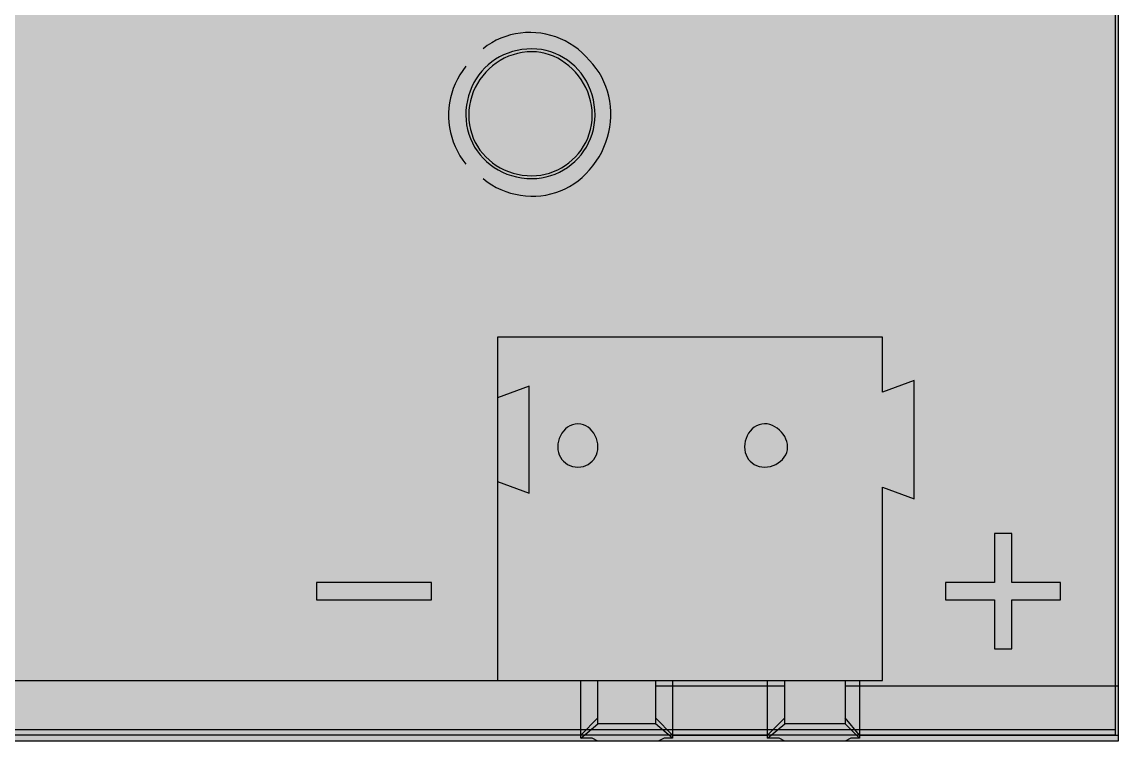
# Model space of a CAD drawing. Header units: millimetres. Extents: x 0 to 966, y -664 to 90.
# Drawn here: x 682.52 to 716, y -260 to -238.04 of the extents above; entities that cross this region are included whole.
import ezdxf

# ---------------------------------------------------------------- set-up
doc = ezdxf.new("R2010")
doc.units = ezdxf.units.MM
for name, color, linetype in [('HDL_BODY', 7, 'Continuous'), ('HDL_COLOUR', 7, 'Continuous'), ('HDL_DETAIL', 7, 'Continuous'), ('HDL_PRINT', 7, 'Continuous')]:
    doc.layers.add(name, color=color, linetype=linetype)

# ---------------------------------------------------------------- blocks, each defined once
blk = doc.blocks.new('M_R12.10.1_FRONT')
at = {"layer": 'HDL_BODY', "true_color": 0x202126}
blk.add_hatch(color=250, dxfattribs=at).paths.add_polyline_path([(0, 0), (216, 0), (216, 90), (0, 90)])
at = {"layer": 'HDL_BODY', "true_color": 0x2a2a30}
blk.add_hatch(color=250, dxfattribs=at).paths.add_polyline_path([(0.4, 20.52), (215.6, 20.52), (215.6, 68.31), (0.4, 68.31)])
at = {"layer": 'HDL_BODY', "true_color": 0x23242a}
blk.add_hatch(color=250, dxfattribs=at).paths.add_polyline_path([(0.4, 0.5), (215.6, 0.5), (215.6, 19.8), (0.4, 19.8)])
at = {"layer": 'HDL_COLOUR', "true_color": 0x232529}
for points in [[(200.023, 19.11), (200.018, 19.272), (200, 19.429), (199.972, 19.583), (199.933, 19.731), (199.884, 19.874), (199.825, 20.012), (199.757, 20.144), (199.681, 20.269), (199.596, 20.388), (199.503, 20.499), (199.403, 20.603), (199.296, 20.699), (199.182, 20.786), (199.062, 20.865), (198.937, 20.934), (198.807, 20.994), (198.672, 21.044), (198.533, 21.083), (198.39, 21.112), (198.244, 21.129), (198.095, 21.135), (197.941, 21.13), (197.79, 21.114), (197.644, 21.088), (197.501, 21.052), (197.364, 21.006), (197.231, 20.951), (197.104, 20.888), (196.983, 20.816), (196.867, 20.735), (196.758, 20.647), (196.656, 20.552), (196.561, 20.449), (196.473, 20.34), (196.393, 20.224), (196.321, 20.103), (196.258, 19.975), (196.204, 19.842), (196.158, 19.704), (196.122, 19.562), (196.096, 19.415), (196.08, 19.264), (196.075, 19.11), (196.081, 18.96), (196.098, 18.813), (196.127, 18.67), (196.166, 18.53), (196.216, 18.395), (196.275, 18.264), (196.345, 18.138), (196.423, 18.018), (196.51, 17.904), (196.605, 17.796), (196.709, 17.696), (196.82, 17.602), (196.938, 17.517), (197.063, 17.44), (197.195, 17.372), (197.332, 17.313), (197.475, 17.264), (197.623, 17.225), (197.776, 17.196), (197.934, 17.179), (198.095, 17.173), (198.244, 17.179), (198.39, 17.196), (198.533, 17.225), (198.672, 17.264), (198.807, 17.313), (198.937, 17.372), (199.062, 17.44), (199.182, 17.517), (199.296, 17.602), (199.403, 17.696), (199.503, 17.796), (199.596, 17.904), (199.681, 18.018), (199.757, 18.138), (199.825, 18.264), (199.884, 18.395), (199.933, 18.53), (199.972, 18.67), (200, 18.813), (200.018, 18.96), (200.023, 19.11)], [(199.938, 19.11), (199.932, 19.26), (199.914, 19.406), (199.886, 19.55), (199.847, 19.69), (199.799, 19.825), (199.741, 19.956), (199.674, 20.082), (199.599, 20.202), (199.515, 20.316), (199.425, 20.424), (199.328, 20.524), (199.224, 20.618), (199.115, 20.703), (199.001, 20.78), (198.881, 20.848), (198.758, 20.907), (198.631, 20.956), (198.5, 20.996), (198.367, 21.024), (198.232, 21.042), (198.095, 21.047), (197.946, 21.042), (197.799, 21.024), (197.656, 20.996), (197.517, 20.956), (197.381, 20.907), (197.251, 20.848), (197.126, 20.78), (197.006, 20.703), (196.892, 20.618), (196.785, 20.524), (196.685, 20.424), (196.592, 20.316), (196.507, 20.202), (196.43, 20.082), (196.362, 19.956), (196.303, 19.825), (196.254, 19.69), (196.215, 19.55), (196.187, 19.406), (196.17, 19.26), (196.164, 19.11), (196.17, 18.961), (196.187, 18.816), (196.215, 18.675), (196.254, 18.539), (196.303, 18.407), (196.362, 18.281), (196.43, 18.161), (196.507, 18.047), (196.592, 17.938), (196.685, 17.837), (196.785, 17.743), (196.892, 17.656), (197.006, 17.577), (197.126, 17.505), (197.251, 17.442), (197.381, 17.388), (197.517, 17.343), (197.656, 17.308), (197.799, 17.282), (197.946, 17.266), (198.095, 17.261), (198.232, 17.266), (198.367, 17.282), (198.5, 17.308), (198.631, 17.343), (198.758, 17.388), (198.881, 17.442), (199.001, 17.505), (199.115, 17.577), (199.224, 17.656), (199.328, 17.743), (199.425, 17.837), (199.515, 17.938), (199.599, 18.047), (199.674, 18.161), (199.741, 18.281), (199.799, 18.407), (199.847, 18.539), (199.886, 18.675), (199.914, 18.816), (199.932, 18.961), (199.938, 19.11)]]:
    blk.add_hatch(color=250, dxfattribs=at).paths.add_polyline_path(points)
at = {"layer": 'HDL_COLOUR', "true_color": 0x111316}
blk.add_hatch(color=250, dxfattribs=at).paths.add_polyline_path([(197.041, 1.85), (202.92, 1.85), (202.92, 12.329), (197.041, 12.329)])
at = {"layer": 'HDL_COLOUR', "true_color": 0xb7262f}
blk.add_hatch(color=242, dxfattribs=at).paths.add_polyline_path([(202.92, 1.85), (208.8, 1.85), (208.8, 12.329), (202.92, 12.329)])
at = {"layer": 'HDL_COLOUR', "true_color": 0x18191d}
for points in [[(200.112, 8.983), (200.107, 9.071), (200.091, 9.157), (200.066, 9.242), (200.031, 9.322), (199.988, 9.398), (199.937, 9.467), (199.878, 9.529), (199.813, 9.583), (199.742, 9.627), (199.666, 9.66), (199.585, 9.68), (199.499, 9.687), (199.413, 9.68), (199.331, 9.66), (199.254, 9.627), (199.183, 9.583), (199.117, 9.529), (199.059, 9.467), (199.008, 9.398), (198.964, 9.322), (198.93, 9.242), (198.904, 9.157), (198.888, 9.071), (198.883, 8.983), (198.888, 8.897), (198.904, 8.815), (198.93, 8.738), (198.964, 8.666), (199.008, 8.601), (199.059, 8.542), (199.117, 8.491), (199.183, 8.448), (199.254, 8.413), (199.331, 8.388), (199.413, 8.372), (199.499, 8.366), (199.585, 8.372), (199.666, 8.388), (199.742, 8.413), (199.813, 8.448), (199.878, 8.491), (199.937, 8.542), (199.988, 8.601), (200.031, 8.666), (200.066, 8.738), (200.091, 8.815), (200.107, 8.897), (200.112, 8.983)], [(205.906, 8.983), (205.9, 9.064), (205.883, 9.144), (205.854, 9.222), (205.817, 9.298), (205.77, 9.369), (205.716, 9.436), (205.655, 9.497), (205.589, 9.551), (205.517, 9.598), (205.442, 9.635), (205.365, 9.664), (205.285, 9.681), (205.204, 9.687), (205.118, 9.68), (205.036, 9.66), (204.959, 9.627), (204.888, 9.583), (204.823, 9.529), (204.764, 9.467), (204.713, 9.398), (204.67, 9.322), (204.635, 9.242), (204.609, 9.157), (204.594, 9.071), (204.588, 8.983), (204.594, 8.897), (204.609, 8.815), (204.635, 8.738), (204.67, 8.666), (204.713, 8.601), (204.764, 8.542), (204.823, 8.491), (204.888, 8.448), (204.959, 8.413), (205.036, 8.388), (205.118, 8.372), (205.204, 8.366), (205.292, 8.372), (205.378, 8.388), (205.461, 8.413), (205.542, 8.448), (205.617, 8.491), (205.686, 8.542), (205.748, 8.601), (205.802, 8.666), (205.846, 8.738), (205.879, 8.815), (205.899, 8.897), (205.906, 8.983)]]:
    blk.add_hatch(color=250, dxfattribs=at).paths.add_polyline_path(points)
at = {"layer": 'HDL_PRINT', "true_color": 0xdee1e9}
h = blk.add_hatch(color=254, dxfattribs=at)
h.paths.add_polyline_path([(187.914, 13.474), (187.914, 15.235), (188.616, 15.235), (188.653, 15.235), (188.69, 15.233), (188.728, 15.228), (188.765, 15.219), (188.802, 15.203), (188.84, 15.18), (188.877, 15.147), (188.921, 15.147), (188.962, 15.144), (188.999, 15.136), (189.028, 15.121), (189.047, 15.096), (189.054, 15.059), (189.097, 15.053), (189.138, 15.036), (189.174, 15.015), (189.203, 14.994), (189.222, 14.977), (189.229, 14.971), (189.234, 14.933), (189.247, 14.896), (189.264, 14.858), (189.283, 14.82), (189.3, 14.782), (189.313, 14.745), (189.318, 14.707), (189.314, 14.645), (189.303, 14.589), (189.285, 14.537), (189.263, 14.487), (189.236, 14.437), (189.206, 14.385), (189.174, 14.329), (189.14, 14.267), (189.108, 14.24), (189.07, 14.22), (189.024, 14.205), (188.972, 14.194), (188.914, 14.186), (188.849, 14.182), (188.777, 14.18), (188.7, 14.179), (188.616, 14.179), (188.175, 14.179), (188.175, 13.474), (187.914, 13.474)])
h.paths.add_polyline_path([(188.175, 14.354), (188.616, 14.354), (188.686, 14.355), (188.746, 14.357), (188.799, 14.361), (188.846, 14.371), (188.888, 14.387), (188.927, 14.41), (188.966, 14.443), (188.998, 14.48), (189.022, 14.518), (189.038, 14.556), (189.047, 14.594), (189.052, 14.631), (189.054, 14.669), (189.054, 14.707), (189.054, 14.744), (189.051, 14.772), (189.043, 14.795), (189.028, 14.818), (189.003, 14.846), (188.966, 14.883), (188.877, 14.971), (188.834, 14.971), (188.79, 14.971), (188.746, 14.971), (188.703, 14.971), (188.659, 14.971), (188.616, 14.971), (188.175, 14.971), (188.175, 14.354)])
for points in [[(192.914, 13.386), (193.441, 15.235), (193.616, 15.235), (193.092, 13.386), (192.914, 13.386)], [(193.794, 13.474), (193.794, 15.235), (194.058, 15.235), (194.058, 13.65), (194.934, 13.65), (194.934, 13.474), (193.794, 13.474)], [(195.198, 13.474), (195.198, 15.235), (196.427, 15.235), (196.427, 14.971), (195.462, 14.971), (195.462, 14.443), (196.427, 14.443), (196.427, 14.267), (195.462, 14.267), (195.462, 13.65), (196.513, 13.65), (196.513, 13.474), (195.198, 13.474)], [(189.579, 13.474), (189.579, 14.707), (189.756, 14.707), (189.756, 14.531), (189.763, 14.574), (189.779, 14.616), (189.799, 14.652), (189.82, 14.681), (189.836, 14.7), (189.842, 14.707), (189.886, 14.707), (189.918, 14.707), (189.945, 14.707), (189.976, 14.707), (190.02, 14.707), (190.063, 14.707), (190.107, 14.707), (190.151, 14.707), (190.195, 14.707), (190.239, 14.707), (190.284, 14.707), (190.195, 14.443), (190.151, 14.48), (190.11, 14.505), (190.074, 14.52), (190.046, 14.527), (190.027, 14.53), (190.02, 14.531), (189.982, 14.53), (189.954, 14.527), (189.931, 14.52), (189.908, 14.505), (189.88, 14.48), (189.842, 14.443), (189.842, 14.354), (189.811, 14.317), (189.788, 14.279), (189.773, 14.241), (189.763, 14.204), (189.758, 14.166), (189.757, 14.128), (189.756, 14.091), (189.756, 13.474), (189.579, 13.474)], [(191.072, 6.517), (191.335, 6.517), (191.306, 6.435), (191.276, 6.365), (191.247, 6.305), (191.218, 6.254), (191.189, 6.21), (191.16, 6.171), (191.131, 6.138), (191.101, 6.107), (191.072, 6.077), (191.01, 6.019), (190.954, 5.975), (190.902, 5.944), (190.853, 5.923), (190.803, 5.91), (190.751, 5.903), (190.695, 5.901), (190.633, 5.901), (190.552, 5.901), (190.481, 5.902), (190.419, 5.904), (190.363, 5.908), (190.312, 5.916), (190.263, 5.927), (190.214, 5.942), (190.162, 5.962), (190.106, 5.989), (190.074, 6.022), (190.041, 6.056), (190.008, 6.092), (189.975, 6.132), (189.942, 6.175), (189.909, 6.224), (189.876, 6.279), (189.842, 6.341), (189.814, 6.403), (189.793, 6.459), (189.777, 6.511), (189.767, 6.561), (189.761, 6.611), (189.758, 6.663), (189.757, 6.719), (189.756, 6.781), (189.757, 6.84), (189.757, 6.899), (189.76, 6.957), (189.764, 7.016), (189.771, 7.075), (189.782, 7.134), (189.797, 7.192), (189.817, 7.251), (189.842, 7.31), (189.876, 7.346), (189.91, 7.388), (189.947, 7.432), (189.986, 7.475), (190.03, 7.514), (190.079, 7.545), (190.133, 7.566), (190.195, 7.574), (190.232, 7.607), (190.276, 7.639), (190.327, 7.668), (190.382, 7.695), (190.441, 7.717), (190.504, 7.735), (190.568, 7.746), (190.633, 7.75), (190.695, 7.746), (190.751, 7.735), (190.803, 7.717), (190.853, 7.695), (190.902, 7.668), (190.954, 7.639), (191.01, 7.607), (191.072, 7.574), (191.105, 7.541), (191.136, 7.506), (191.166, 7.47), (191.192, 7.431), (191.215, 7.387), (191.232, 7.338), (191.243, 7.284), (191.246, 7.221), (191.072, 7.133), (191.04, 7.204), (191.015, 7.263), (190.995, 7.311), (190.976, 7.349), (190.955, 7.376), (190.93, 7.392), (190.897, 7.398), (190.859, 7.43), (190.821, 7.454), (190.784, 7.469), (190.746, 7.479), (190.709, 7.484), (190.671, 7.485), (190.633, 7.486), (190.563, 7.485), (190.503, 7.484), (190.449, 7.479), (190.402, 7.469), (190.36, 7.454), (190.321, 7.43), (190.284, 7.398), (190.246, 7.36), (190.208, 7.322), (190.17, 7.284), (190.132, 7.247), (190.094, 7.209), (190.057, 7.171), (190.02, 7.133), (190.02, 7.096), (190.02, 7.056), (190.02, 7.013), (190.02, 6.966), (190.02, 6.913), (190.02, 6.852), (190.02, 6.781), (190.02, 6.739), (190.022, 6.688), (190.027, 6.633), (190.036, 6.577), (190.051, 6.522), (190.074, 6.472), (190.106, 6.429), (190.111, 6.391), (190.126, 6.353), (190.148, 6.316), (190.176, 6.278), (190.21, 6.24), (190.246, 6.203), (190.284, 6.165), (190.321, 6.132), (190.358, 6.109), (190.395, 6.093), (190.433, 6.084), (190.47, 6.079), (190.507, 6.077), (190.544, 6.077), (190.615, 6.082), (190.676, 6.094), (190.73, 6.112), (190.777, 6.13), (190.819, 6.147), (190.859, 6.16), (190.897, 6.165), (190.93, 6.202), (190.962, 6.245), (190.991, 6.292), (191.018, 6.341), (191.04, 6.39), (191.057, 6.437), (191.068, 6.48), (191.072, 6.517)], [(191.51, 6.429), (191.774, 6.429), (191.774, 6.359), (191.776, 6.3), (191.781, 6.251), (191.79, 6.213), (191.806, 6.186), (191.83, 6.17), (191.863, 6.165), (191.905, 6.128), (191.946, 6.103), (191.982, 6.088), (192.011, 6.08), (192.03, 6.077), (192.037, 6.077), (192.107, 6.077), (192.166, 6.079), (192.215, 6.084), (192.252, 6.093), (192.279, 6.109), (192.296, 6.132), (192.301, 6.165), (192.339, 6.203), (192.375, 6.24), (192.407, 6.278), (192.435, 6.316), (192.457, 6.353), (192.471, 6.391), (192.476, 6.429), (192.471, 6.467), (192.459, 6.504), (192.442, 6.542), (192.424, 6.58), (192.407, 6.618), (192.395, 6.656), (192.39, 6.693), (192.352, 6.726), (192.314, 6.749), (192.276, 6.765), (192.238, 6.774), (192.201, 6.779), (192.163, 6.781), (192.126, 6.781), (192.082, 6.781), (192.051, 6.781), (192.024, 6.781), (191.993, 6.781), (191.949, 6.781), (191.949, 6.958), (192.037, 6.958), (192.081, 6.958), (192.122, 6.961), (192.158, 6.969), (192.187, 6.984), (192.205, 7.008), (192.212, 7.046), (192.25, 7.051), (192.286, 7.065), (192.319, 7.087), (192.348, 7.115), (192.37, 7.148), (192.385, 7.184), (192.39, 7.221), (192.383, 7.265), (192.367, 7.306), (192.345, 7.343), (192.324, 7.372), (192.308, 7.391), (192.301, 7.398), (192.263, 7.43), (192.225, 7.454), (192.188, 7.469), (192.15, 7.479), (192.113, 7.484), (192.075, 7.485), (192.037, 7.486), (192, 7.485), (191.972, 7.482), (191.949, 7.475), (191.926, 7.46), (191.899, 7.435), (191.863, 7.398), (191.825, 7.391), (191.8, 7.372), (191.785, 7.343), (191.777, 7.306), (191.774, 7.265), (191.774, 7.221), (191.51, 7.221), (191.54, 7.284), (191.563, 7.338), (191.582, 7.387), (191.599, 7.431), (191.616, 7.47), (191.635, 7.506), (191.658, 7.541), (191.688, 7.574), (191.73, 7.607), (191.779, 7.63), (191.833, 7.646), (191.89, 7.655), (191.944, 7.66), (191.995, 7.662), (192.037, 7.662), (192.082, 7.662), (192.125, 7.662), (192.169, 7.662), (192.213, 7.662), (192.257, 7.662), (192.301, 7.662), (192.339, 7.629), (192.377, 7.604), (192.414, 7.583), (192.452, 7.564), (192.489, 7.544), (192.527, 7.519), (192.565, 7.486), (192.565, 7.442), (192.565, 7.398), (192.565, 7.354), (192.565, 7.31), (192.565, 7.266), (192.565, 7.221), (192.565, 7.169), (192.565, 7.122), (192.565, 7.082), (192.565, 7.055), (192.565, 7.046), (192.527, 7.008), (192.489, 6.972), (192.452, 6.939), (192.414, 6.911), (192.377, 6.889), (192.339, 6.874), (192.301, 6.869), (192.371, 6.864), (192.43, 6.85), (192.478, 6.828), (192.516, 6.8), (192.543, 6.767), (192.559, 6.731), (192.565, 6.693), (192.598, 6.683), (192.621, 6.656), (192.637, 6.617), (192.647, 6.57), (192.651, 6.52), (192.653, 6.471), (192.654, 6.429), (192.653, 6.367), (192.651, 6.312), (192.644, 6.263), (192.631, 6.22), (192.61, 6.181), (192.579, 6.144), (192.534, 6.11), (192.476, 6.077), (192.444, 6.024), (192.406, 5.984), (192.363, 5.953), (192.315, 5.931), (192.264, 5.916), (192.21, 5.907), (192.153, 5.903), (192.096, 5.901), (192.037, 5.901), (191.995, 5.901), (191.944, 5.903), (191.89, 5.908), (191.833, 5.917), (191.779, 5.933), (191.73, 5.956), (191.688, 5.989), (191.655, 6.026), (191.623, 6.07), (191.593, 6.12), (191.566, 6.176), (191.543, 6.236), (191.525, 6.298), (191.514, 6.363), (191.51, 6.429)], [(194.846, 5.901), (194.144, 7.662), (194.407, 7.662), (194.846, 6.429), (194.878, 6.386), (194.902, 6.336), (194.918, 6.281), (194.927, 6.225), (194.932, 6.17), (194.934, 6.12), (194.934, 6.077), (194.967, 6.147), (194.991, 6.208), (195.007, 6.262), (195.016, 6.309), (195.021, 6.351), (195.023, 6.391), (195.023, 6.429), (195.548, 7.662), (195.811, 7.662), (195.109, 5.901), (194.846, 5.901)]]:
    blk.add_hatch(color=254, dxfattribs=at).paths.add_polyline_path(points)
h = blk.add_hatch(color=254, dxfattribs=at)
h.paths.add_polyline_path([(196.777, 13.474), (196.777, 15.235), (197.393, 15.235), (197.463, 15.23), (197.523, 15.218), (197.576, 15.201), (197.623, 15.182), (197.665, 15.165), (197.704, 15.152), (197.743, 15.147), (197.78, 15.147), (197.818, 15.145), (197.856, 15.14), (197.893, 15.131), (197.931, 15.115), (197.968, 15.092), (198.006, 15.059), (198.039, 15.026), (198.071, 14.992), (198.101, 14.955), (198.127, 14.916), (198.149, 14.872), (198.166, 14.824), (198.177, 14.769), (198.181, 14.707), (198.214, 14.664), (198.237, 14.614), (198.253, 14.559), (198.263, 14.503), (198.268, 14.448), (198.27, 14.397), (198.27, 14.354), (198.27, 14.284), (198.27, 14.223), (198.27, 14.17), (198.27, 14.123), (198.27, 14.08), (198.27, 14.04), (198.27, 14.002), (198.237, 13.932), (198.211, 13.873), (198.191, 13.824), (198.172, 13.787), (198.152, 13.76), (198.127, 13.744), (198.095, 13.738), (198.09, 13.701), (198.075, 13.665), (198.053, 13.632), (198.025, 13.604), (197.991, 13.582), (197.955, 13.567), (197.917, 13.562), (197.911, 13.525), (197.892, 13.5), (197.863, 13.485), (197.827, 13.477), (197.786, 13.474), (197.743, 13.474), (197.698, 13.474), (197.654, 13.474), (197.611, 13.474), (197.567, 13.474), (197.523, 13.474), (197.479, 13.474), (196.777, 13.474)])
h.paths.add_polyline_path([(197.041, 13.65), (197.393, 13.65), (197.463, 13.65), (197.523, 13.65), (197.576, 13.65), (197.623, 13.65), (197.665, 13.65), (197.704, 13.65), (197.743, 13.65), (197.752, 13.693), (197.774, 13.719), (197.8, 13.732), (197.822, 13.737), (197.831, 13.738), (197.863, 13.776), (197.888, 13.814), (197.908, 13.851), (197.927, 13.889), (197.948, 13.927), (197.973, 13.965), (198.006, 14.002), (198.006, 14.04), (198.006, 14.08), (198.006, 14.123), (198.006, 14.17), (198.006, 14.223), (198.006, 14.284), (198.006, 14.354), (198.006, 14.417), (198.005, 14.473), (198.002, 14.525), (197.995, 14.575), (197.985, 14.625), (197.969, 14.677), (197.947, 14.733), (197.917, 14.795), (197.912, 14.828), (197.898, 14.853), (197.877, 14.873), (197.849, 14.892), (197.816, 14.913), (197.78, 14.938), (197.743, 14.971), (197.704, 14.971), (197.665, 14.971), (197.623, 14.971), (197.576, 14.971), (197.523, 14.971), (197.463, 14.971), (197.393, 14.971), (197.041, 14.971), (197.041, 13.65)])
h = blk.add_hatch(color=254, dxfattribs=at)
h.paths.add_polyline_path([(190.284, 14.091), (190.287, 14.149), (190.296, 14.208), (190.309, 14.267), (190.327, 14.325), (190.349, 14.384), (190.374, 14.443), (190.401, 14.501), (190.429, 14.56), (190.459, 14.619), (190.52, 14.648), (190.576, 14.67), (190.628, 14.685), (190.678, 14.696), (190.727, 14.702), (190.779, 14.706), (190.835, 14.707), (190.897, 14.707), (190.955, 14.707), (191.012, 14.705), (191.069, 14.7), (191.122, 14.692), (191.173, 14.677), (191.221, 14.655), (191.264, 14.624), (191.303, 14.583), (191.335, 14.531), (191.368, 14.494), (191.4, 14.45), (191.43, 14.399), (191.456, 14.344), (191.478, 14.284), (191.495, 14.221), (191.506, 14.156), (191.51, 14.091), (191.505, 14.02), (191.493, 13.959), (191.476, 13.906), (191.458, 13.858), (191.441, 13.816), (191.429, 13.776), (191.424, 13.738), (191.386, 13.7), (191.348, 13.663), (191.31, 13.625), (191.272, 13.587), (191.235, 13.549), (191.198, 13.512), (191.161, 13.474), (191.123, 13.469), (191.085, 13.456), (191.047, 13.439), (191.01, 13.421), (190.973, 13.403), (190.935, 13.391), (190.897, 13.386), (190.831, 13.39), (190.767, 13.401), (190.704, 13.418), (190.644, 13.441), (190.589, 13.468), (190.539, 13.497), (190.495, 13.529), (190.459, 13.562), (190.429, 13.595), (190.401, 13.634), (190.374, 13.68), (190.349, 13.732), (190.327, 13.79), (190.309, 13.856), (190.296, 13.927), (190.287, 14.006), (190.284, 14.091)])
h.paths.add_polyline_path([(190.544, 14.091), (190.545, 14.02), (190.547, 13.959), (190.551, 13.906), (190.561, 13.858), (190.577, 13.816), (190.6, 13.776), (190.633, 13.738), (190.671, 13.701), (190.709, 13.665), (190.746, 13.632), (190.784, 13.604), (190.821, 13.582), (190.859, 13.567), (190.897, 13.562), (190.935, 13.567), (190.973, 13.582), (191.01, 13.604), (191.047, 13.632), (191.085, 13.665), (191.123, 13.701), (191.161, 13.738), (191.192, 13.776), (191.215, 13.816), (191.23, 13.858), (191.24, 13.906), (191.244, 13.959), (191.246, 14.02), (191.246, 14.091), (191.246, 14.161), (191.244, 14.222), (191.24, 14.275), (191.23, 14.322), (191.215, 14.365), (191.192, 14.405), (191.161, 14.443), (191.123, 14.475), (191.085, 14.499), (191.047, 14.514), (191.01, 14.524), (190.973, 14.529), (190.935, 14.531), (190.897, 14.531), (190.859, 14.531), (190.821, 14.529), (190.784, 14.524), (190.746, 14.514), (190.709, 14.499), (190.671, 14.475), (190.633, 14.443), (190.6, 14.405), (190.577, 14.365), (190.561, 14.322), (190.551, 14.275), (190.547, 14.222), (190.545, 14.161), (190.544, 14.091)])
h = blk.add_hatch(color=254, dxfattribs=at)
h.paths.add_polyline_path([(191.688, 13.298), (191.949, 13.298), (191.949, 13.254), (191.949, 13.223), (191.949, 13.197), (191.949, 13.165), (191.949, 13.122), (191.993, 13.122), (192.037, 13.122), (192.081, 13.122), (192.125, 13.122), (192.169, 13.122), (192.212, 13.122), (192.265, 13.122), (192.313, 13.122), (192.353, 13.122), (192.38, 13.122), (192.39, 13.122), (192.427, 13.155), (192.462, 13.18), (192.495, 13.2), (192.523, 13.219), (192.545, 13.24), (192.559, 13.265), (192.565, 13.298), (192.565, 13.342), (192.565, 13.386), (192.565, 13.43), (192.565, 13.474), (192.565, 13.518), (192.565, 13.562), (192.522, 13.529), (192.471, 13.506), (192.417, 13.49), (192.36, 13.481), (192.305, 13.476), (192.255, 13.474), (192.212, 13.474), (192.154, 13.474), (192.097, 13.476), (192.041, 13.48), (191.987, 13.489), (191.936, 13.504), (191.888, 13.526), (191.845, 13.557), (191.806, 13.598), (191.774, 13.65), (191.745, 13.687), (191.724, 13.731), (191.709, 13.782), (191.699, 13.837), (191.692, 13.897), (191.689, 13.96), (191.688, 14.025), (191.688, 14.091), (191.688, 14.133), (191.688, 14.183), (191.688, 14.238), (191.688, 14.295), (191.688, 14.35), (191.688, 14.4), (191.688, 14.443), (191.725, 14.48), (191.762, 14.516), (191.799, 14.549), (191.837, 14.577), (191.874, 14.599), (191.912, 14.614), (191.949, 14.619), (191.987, 14.651), (192.025, 14.675), (192.063, 14.691), (192.1, 14.7), (192.138, 14.705), (192.175, 14.707), (192.212, 14.707), (192.275, 14.707), (192.33, 14.704), (192.378, 14.698), (192.422, 14.685), (192.461, 14.664), (192.497, 14.633), (192.531, 14.589), (192.565, 14.531), (192.565, 14.707), (192.739, 14.707), (192.739, 13.65), (192.739, 13.559), (192.739, 13.482), (192.739, 13.418), (192.739, 13.364), (192.739, 13.318), (192.739, 13.279), (192.739, 13.243), (192.739, 13.21), (192.707, 13.172), (192.683, 13.134), (192.663, 13.097), (192.644, 13.059), (192.623, 13.021), (192.598, 12.983), (192.565, 12.946), (192.522, 12.946), (192.471, 12.946), (192.417, 12.946), (192.36, 12.946), (192.305, 12.946), (192.255, 12.946), (192.212, 12.946), (192.142, 12.946), (192.081, 12.948), (192.028, 12.953), (191.981, 12.962), (191.939, 12.978), (191.9, 13.001), (191.863, 13.034), (191.825, 13.071), (191.789, 13.109), (191.757, 13.147), (191.729, 13.185), (191.707, 13.222), (191.693, 13.26), (191.688, 13.298)])
h.paths.add_polyline_path([(191.863, 14.091), (191.867, 14.02), (191.88, 13.959), (191.896, 13.906), (191.915, 13.858), (191.931, 13.816), (191.944, 13.776), (191.949, 13.738), (191.987, 13.706), (192.025, 13.682), (192.063, 13.667), (192.1, 13.657), (192.138, 13.652), (192.175, 13.65), (192.212, 13.65), (192.25, 13.65), (192.288, 13.652), (192.326, 13.657), (192.364, 13.667), (192.401, 13.682), (192.439, 13.706), (192.476, 13.738), (192.509, 13.776), (192.532, 13.816), (192.548, 13.858), (192.558, 13.906), (192.563, 13.959), (192.564, 14.02), (192.565, 14.091), (192.564, 14.161), (192.563, 14.222), (192.558, 14.275), (192.548, 14.322), (192.532, 14.365), (192.509, 14.405), (192.476, 14.443), (192.439, 14.475), (192.401, 14.499), (192.364, 14.514), (192.326, 14.524), (192.288, 14.529), (192.25, 14.531), (192.212, 14.531), (192.175, 14.531), (192.138, 14.529), (192.1, 14.524), (192.063, 14.514), (192.025, 14.499), (191.987, 14.475), (191.949, 14.443), (191.944, 14.405), (191.931, 14.365), (191.915, 14.322), (191.896, 14.275), (191.88, 14.222), (191.867, 14.161), (191.863, 14.091)])
h = blk.add_hatch(color=254, dxfattribs=at)
h.paths.add_polyline_path([(188.089, 5.901), (188.089, 7.662), (188.702, 7.662), (188.746, 7.662), (188.79, 7.662), (188.834, 7.662), (188.877, 7.662), (188.921, 7.662), (188.966, 7.662), (189.004, 7.657), (189.041, 7.645), (189.079, 7.627), (189.116, 7.609), (189.154, 7.591), (189.191, 7.579), (189.229, 7.574), (189.262, 7.537), (189.294, 7.494), (189.324, 7.447), (189.35, 7.398), (189.372, 7.349), (189.389, 7.301), (189.4, 7.258), (189.404, 7.221), (189.433, 7.184), (189.455, 7.14), (189.471, 7.09), (189.482, 7.034), (189.488, 6.975), (189.491, 6.912), (189.493, 6.847), (189.493, 6.781), (189.493, 6.739), (189.493, 6.688), (189.493, 6.633), (189.493, 6.577), (189.493, 6.522), (189.493, 6.472), (189.493, 6.429), (189.46, 6.391), (189.434, 6.353), (189.414, 6.316), (189.395, 6.278), (189.375, 6.24), (189.35, 6.203), (189.318, 6.165), (189.311, 6.158), (189.292, 6.142), (189.263, 6.121), (189.226, 6.1), (189.184, 6.083), (189.14, 6.077), (189.134, 6.04), (189.115, 6.015), (189.086, 6), (189.05, 5.992), (189.009, 5.989), (188.966, 5.989), (188.928, 5.956), (188.89, 5.933), (188.852, 5.917), (188.815, 5.908), (188.778, 5.903), (188.74, 5.901), (188.702, 5.901), (188.089, 5.901)])
h.paths.add_polyline_path([(188.264, 6.165), (188.702, 6.165), (188.746, 6.165), (188.79, 6.165), (188.834, 6.165), (188.877, 6.165), (188.921, 6.165), (188.966, 6.165), (189.054, 6.253), (189.091, 6.286), (189.127, 6.313), (189.159, 6.338), (189.187, 6.367), (189.21, 6.403), (189.224, 6.452), (189.229, 6.517), (189.229, 6.561), (189.229, 6.605), (189.229, 6.649), (189.229, 6.693), (189.229, 6.737), (189.229, 6.781), (189.229, 6.847), (189.228, 6.912), (189.225, 6.975), (189.218, 7.034), (189.208, 7.09), (189.192, 7.14), (189.17, 7.184), (189.14, 7.221), (189.135, 7.259), (189.121, 7.295), (189.1, 7.328), (189.072, 7.356), (189.039, 7.378), (189.003, 7.393), (188.966, 7.398), (188.928, 7.43), (188.89, 7.454), (188.852, 7.469), (188.815, 7.479), (188.778, 7.484), (188.74, 7.485), (188.702, 7.486), (188.264, 7.486), (188.264, 6.165)])
h = blk.add_hatch(color=254, dxfattribs=at)
h.paths.add_polyline_path([(192.914, 6.781), (192.914, 6.84), (192.914, 6.899), (192.914, 6.957), (192.914, 7.016), (192.914, 7.075), (192.914, 7.134), (192.914, 7.192), (192.914, 7.251), (192.914, 7.31), (192.952, 7.347), (192.99, 7.385), (193.028, 7.423), (193.066, 7.461), (193.104, 7.498), (193.141, 7.536), (193.178, 7.574), (193.216, 7.607), (193.254, 7.63), (193.292, 7.646), (193.33, 7.655), (193.367, 7.66), (193.404, 7.662), (193.441, 7.662), (193.486, 7.662), (193.53, 7.662), (193.573, 7.662), (193.617, 7.662), (193.661, 7.662), (193.705, 7.662), (193.743, 7.624), (193.771, 7.597), (193.794, 7.574), (193.816, 7.551), (193.843, 7.523), (193.88, 7.486), (193.913, 7.448), (193.936, 7.41), (193.952, 7.373), (193.962, 7.335), (193.967, 7.297), (193.968, 7.259), (193.969, 7.221), (193.998, 7.184), (194.02, 7.14), (194.036, 7.09), (194.046, 7.034), (194.053, 6.975), (194.056, 6.912), (194.057, 6.847), (194.058, 6.781), (194.055, 6.723), (194.046, 6.664), (194.035, 6.605), (194.021, 6.546), (194.006, 6.488), (193.992, 6.429), (193.98, 6.37), (193.972, 6.312), (193.969, 6.253), (193.964, 6.215), (193.949, 6.177), (193.927, 6.14), (193.899, 6.102), (193.866, 6.064), (193.831, 6.026), (193.794, 5.989), (193.756, 5.956), (193.716, 5.933), (193.673, 5.917), (193.626, 5.908), (193.572, 5.903), (193.511, 5.901), (193.441, 5.901), (193.38, 5.905), (193.325, 5.916), (193.277, 5.933), (193.233, 5.956), (193.194, 5.982), (193.158, 6.012), (193.124, 6.044), (193.092, 6.077), (193.044, 6.13), (193.005, 6.184), (192.975, 6.24), (192.953, 6.299), (192.936, 6.363), (192.926, 6.432), (192.919, 6.507), (192.916, 6.59), (192.914, 6.681), (192.914, 6.781)])
h.paths.add_polyline_path([(193.092, 6.781), (193.095, 6.696), (193.103, 6.618), (193.114, 6.546), (193.128, 6.481), (193.142, 6.422), (193.156, 6.37), (193.167, 6.325), (193.175, 6.285), (193.178, 6.253), (193.216, 6.188), (193.254, 6.141), (193.292, 6.11), (193.33, 6.091), (193.367, 6.081), (193.404, 6.077), (193.441, 6.077), (193.479, 6.077), (193.517, 6.081), (193.555, 6.091), (193.592, 6.11), (193.63, 6.141), (193.667, 6.188), (193.705, 6.253), (193.732, 6.285), (193.752, 6.325), (193.768, 6.37), (193.779, 6.422), (193.786, 6.481), (193.791, 6.546), (193.793, 6.618), (193.794, 6.696), (193.794, 6.781), (193.794, 6.86), (193.793, 6.938), (193.792, 7.014), (193.788, 7.087), (193.783, 7.156), (193.775, 7.219), (193.763, 7.276), (193.748, 7.325), (193.729, 7.366), (193.705, 7.398), (193.667, 7.43), (193.63, 7.454), (193.592, 7.469), (193.555, 7.479), (193.517, 7.484), (193.479, 7.485), (193.441, 7.486), (193.404, 7.485), (193.367, 7.484), (193.33, 7.479), (193.292, 7.469), (193.254, 7.454), (193.216, 7.43), (193.178, 7.398), (193.175, 7.362), (193.167, 7.315), (193.156, 7.258), (193.142, 7.191), (193.128, 7.118), (193.114, 7.039), (193.103, 6.956), (193.095, 6.869), (193.092, 6.781)])
at = {"layer": 'HDL_DETAIL', "color": 251, "true_color": 0x52555c}
for points in [[(0, 89.823), (216, 89.823), (216, 0), (0, 0), (0, 89.823)], [(0.351, 89.999), (215.91, 89.999), (215.91, 0.177), (0.351, 0.177), (0.351, 89.999)], [(200.023, 19.11), (200.018, 19.272), (200, 19.429), (199.972, 19.583), (199.933, 19.731), (199.884, 19.874), (199.825, 20.012), (199.757, 20.144), (199.681, 20.269), (199.596, 20.388), (199.503, 20.499), (199.403, 20.603), (199.296, 20.699), (199.182, 20.786), (199.062, 20.865), (198.937, 20.934), (198.807, 20.994), (198.672, 21.044), (198.533, 21.083), (198.39, 21.112), (198.244, 21.129), (198.095, 21.135), (197.941, 21.13), (197.79, 21.114), (197.644, 21.088), (197.501, 21.052), (197.364, 21.006), (197.231, 20.951), (197.104, 20.888), (196.983, 20.816), (196.867, 20.735), (196.758, 20.647), (196.656, 20.552), (196.561, 20.449), (196.473, 20.34), (196.393, 20.224), (196.321, 20.103), (196.258, 19.975), (196.204, 19.842), (196.158, 19.704), (196.122, 19.562), (196.096, 19.415), (196.08, 19.264), (196.075, 19.11), (196.081, 18.96), (196.098, 18.813), (196.127, 18.67), (196.166, 18.53), (196.216, 18.395), (196.275, 18.264), (196.345, 18.138), (196.423, 18.018), (196.51, 17.904), (196.605, 17.796), (196.709, 17.696), (196.82, 17.602), (196.938, 17.517), (197.063, 17.44), (197.195, 17.372), (197.332, 17.313), (197.475, 17.264), (197.623, 17.225), (197.776, 17.196), (197.934, 17.179), (198.095, 17.173), (198.244, 17.179), (198.39, 17.196), (198.533, 17.225), (198.672, 17.264), (198.807, 17.313), (198.937, 17.372), (199.062, 17.44), (199.182, 17.517), (199.296, 17.602), (199.403, 17.696), (199.503, 17.796), (199.596, 17.904), (199.681, 18.018), (199.757, 18.138), (199.825, 18.264), (199.884, 18.395), (199.933, 18.53), (199.972, 18.67), (200, 18.813), (200.018, 18.96), (200.023, 19.11)], [(196.602, 21.135), (196.602, 21.135)], [(199.938, 19.11), (199.932, 19.26), (199.914, 19.406), (199.886, 19.55), (199.847, 19.69), (199.799, 19.825), (199.741, 19.956), (199.674, 20.082), (199.599, 20.202), (199.515, 20.316), (199.425, 20.424), (199.328, 20.524), (199.224, 20.618), (199.115, 20.703), (199.001, 20.78), (198.881, 20.848), (198.758, 20.907), (198.631, 20.956), (198.5, 20.996), (198.367, 21.024), (198.232, 21.042), (198.095, 21.047), (197.946, 21.042), (197.799, 21.024), (197.656, 20.996), (197.517, 20.956), (197.381, 20.907), (197.251, 20.848), (197.126, 20.78), (197.006, 20.703), (196.892, 20.618), (196.785, 20.524), (196.685, 20.424), (196.592, 20.316), (196.507, 20.202), (196.43, 20.082), (196.362, 19.956), (196.303, 19.825), (196.254, 19.69), (196.215, 19.55), (196.187, 19.406), (196.17, 19.26), (196.164, 19.11), (196.17, 18.961), (196.187, 18.816), (196.215, 18.675), (196.254, 18.539), (196.303, 18.407), (196.362, 18.281), (196.43, 18.161), (196.507, 18.047), (196.592, 17.938), (196.685, 17.837), (196.785, 17.743), (196.892, 17.656), (197.006, 17.577), (197.126, 17.505), (197.251, 17.442), (197.381, 17.388), (197.517, 17.343), (197.656, 17.308), (197.799, 17.282), (197.946, 17.266), (198.095, 17.261), (198.232, 17.266), (198.367, 17.282), (198.5, 17.308), (198.631, 17.343), (198.758, 17.388), (198.881, 17.442), (199.001, 17.505), (199.115, 17.577), (199.224, 17.656), (199.328, 17.743), (199.425, 17.837), (199.515, 17.938), (199.599, 18.047), (199.674, 18.161), (199.741, 18.281), (199.799, 18.407), (199.847, 18.539), (199.886, 18.675), (199.914, 18.816), (199.932, 18.961), (199.938, 19.11)], [(196.777, 20.607), (196.777, 20.607)], [(196.777, 17.613), (196.777, 17.613)], [(196.602, 17.173), (196.602, 17.173)], [(200.112, 8.983), (200.107, 9.071), (200.091, 9.157), (200.066, 9.242), (200.031, 9.322), (199.988, 9.398), (199.937, 9.467), (199.878, 9.529), (199.813, 9.583), (199.742, 9.627), (199.666, 9.66), (199.585, 9.68), (199.499, 9.687), (199.413, 9.68), (199.331, 9.66), (199.254, 9.627), (199.183, 9.583), (199.117, 9.529), (199.059, 9.467), (199.008, 9.398), (198.964, 9.322), (198.93, 9.242), (198.904, 9.157), (198.888, 9.071), (198.883, 8.983), (198.888, 8.897), (198.904, 8.815), (198.93, 8.738), (198.964, 8.666), (199.008, 8.601), (199.059, 8.542), (199.117, 8.491), (199.183, 8.448), (199.254, 8.413), (199.331, 8.388), (199.413, 8.372), (199.499, 8.366), (199.585, 8.372), (199.666, 8.388), (199.742, 8.413), (199.813, 8.448), (199.878, 8.491), (199.937, 8.542), (199.988, 8.601), (200.031, 8.666), (200.066, 8.738), (200.091, 8.815), (200.107, 8.897), (200.112, 8.983)], [(205.906, 8.983), (205.9, 9.064), (205.883, 9.144), (205.854, 9.222), (205.817, 9.298), (205.77, 9.369), (205.716, 9.436), (205.655, 9.497), (205.589, 9.551), (205.517, 9.598), (205.442, 9.635), (205.365, 9.664), (205.285, 9.681), (205.204, 9.687), (205.118, 9.68), (205.036, 9.66), (204.959, 9.627), (204.888, 9.583), (204.823, 9.529), (204.764, 9.467), (204.713, 9.398), (204.67, 9.322), (204.635, 9.242), (204.609, 9.157), (204.594, 9.071), (204.588, 8.983), (204.594, 8.897), (204.609, 8.815), (204.635, 8.738), (204.67, 8.666), (204.713, 8.601), (204.764, 8.542), (204.823, 8.491), (204.888, 8.448), (204.959, 8.413), (205.036, 8.388), (205.118, 8.372), (205.204, 8.366), (205.292, 8.372), (205.378, 8.388), (205.461, 8.413), (205.542, 8.448), (205.617, 8.491), (205.686, 8.542), (205.748, 8.601), (205.802, 8.666), (205.846, 8.738), (205.879, 8.815), (205.899, 8.897), (205.906, 8.983)]]:
    blk.add_lwpolyline(points, close=True, dxfattribs=at)
for points in [[(196.602, 17.173), (196.731, 17.074), (196.865, 16.986), (197.004, 16.907), (197.147, 16.839), (197.294, 16.781), (197.443, 16.732), (197.595, 16.694), (197.749, 16.665), (197.903, 16.647), (198.058, 16.638), (198.214, 16.64), (198.368, 16.651), (198.521, 16.673), (198.672, 16.704), (198.821, 16.746), (198.967, 16.797), (199.109, 16.859), (199.246, 16.93), (199.379, 17.011), (199.506, 17.103), (199.627, 17.204), (199.742, 17.316), (199.849, 17.437), (199.958, 17.566), (200.058, 17.701), (200.147, 17.84), (200.227, 17.984), (200.296, 18.132), (200.356, 18.282), (200.406, 18.436), (200.445, 18.591), (200.475, 18.748), (200.495, 18.906), (200.505, 19.064), (200.505, 19.222), (200.495, 19.379), (200.475, 19.535), (200.445, 19.689), (200.406, 19.84), (200.356, 19.988), (200.296, 20.133), (200.227, 20.274), (200.147, 20.41), (200.058, 20.54), (199.958, 20.665), (199.849, 20.783), (199.742, 20.905), (199.627, 21.018), (199.506, 21.121), (199.379, 21.216), (199.246, 21.301), (199.109, 21.376), (198.967, 21.442), (198.821, 21.499), (198.672, 21.546), (198.521, 21.583), (198.368, 21.61), (198.214, 21.627), (198.058, 21.634), (197.903, 21.631), (197.749, 21.618), (197.595, 21.595), (197.443, 21.561), (197.294, 21.517), (197.147, 21.462), (197.004, 21.397), (196.865, 21.32), (196.731, 21.233), (196.602, 21.135)], [(196.075, 20.607), (195.979, 20.479), (195.893, 20.346), (195.817, 20.21), (195.75, 20.07), (195.693, 19.928), (195.645, 19.782), (195.607, 19.635), (195.578, 19.486), (195.559, 19.336), (195.55, 19.185), (195.55, 19.035), (195.559, 18.884), (195.578, 18.734), (195.607, 18.585), (195.645, 18.438), (195.693, 18.292), (195.75, 18.15), (195.817, 18.01), (195.893, 17.873), (195.979, 17.741), (196.075, 17.613)], [(197.041, 12.329), (197.041, 1.85)], [(208.8, 12.329), (197.041, 12.329)], [(208.8, 10.656), (208.8, 12.329)], [(198.006, 10.832), (197.041, 10.48)], [(198.006, 7.574), (198.006, 10.832)], [(209.766, 11.008), (208.8, 10.656)], [(209.766, 7.398), (209.766, 11.008)], [(197.041, 7.926), (198.006, 7.574)], [(208.8, 1.85), (208.8, 7.75)], [(208.8, 7.75), (209.766, 7.398)], [(212.225, 6.341), (212.225, 4.844)], [(212.752, 6.341), (212.225, 6.341)], [(212.752, 4.844), (212.752, 6.341)], [(191.51, 4.844), (191.51, 4.316)], [(195.023, 4.844), (191.51, 4.844)], [(195.023, 4.316), (195.023, 4.844)], [(210.732, 4.844), (210.732, 4.316)], [(212.225, 4.844), (210.732, 4.844)], [(214.242, 4.844), (212.752, 4.844)], [(214.242, 4.316), (214.242, 4.844)], [(191.51, 4.316), (195.023, 4.316)], [(210.732, 4.316), (212.225, 4.316)], [(212.225, 4.316), (212.225, 2.819)], [(212.752, 2.819), (212.752, 4.316)], [(212.752, 4.316), (214.242, 4.316)], [(212.225, 2.819), (212.752, 2.819)], [(0.439, 1.85), (205.115, 1.85)], [(197.041, 1.85), (208.8, 1.85)], [(199.585, 0.089), (199.585, 1.85)], [(200.112, 0.529), (200.112, 1.85)], [(201.869, 1.85), (201.869, 0.529)], [(202.393, 1.85), (202.393, 0.089)], [(205.29, 0.089), (205.29, 1.85)], [(205.818, 0.529), (205.818, 1.85)], [(207.66, 1.85), (207.66, 0.529)], [(208.098, 1.85), (208.098, 0.089)], [(205.818, 1.674), (201.869, 1.674)], [(215.999, 1.674), (207.66, 1.674)], [(199.585, 0.177), (200.112, 0.705)], [(202.393, 0.177), (201.869, 0.705)], [(205.29, 0.177), (205.818, 0.705)], [(208.098, 0.177), (207.66, 0.705)], [(0.351, 0.353), (215.91, 0.353)], [(199.585, 0.089), (200.112, 0.529)], [(201.691, 0.529), (201.516, 0.529), (201.253, 0.529), (200.989, 0.529), (200.725, 0.529), (200.465, 0.529), (200.287, 0.529), (200.112, 0.529)], [(201.869, 0.529), (201.869, 0.529), (201.691, 0.529)], [(202.393, 0.089), (201.869, 0.529)], [(205.29, 0.089), (205.818, 0.529)], [(207.485, 0.529), (207.222, 0.529), (206.958, 0.529), (206.694, 0.529), (206.431, 0.529), (206.167, 0.529), (205.992, 0.529), (205.906, 0.529), (205.818, 0.529)], [(207.66, 0.529), (207.574, 0.529), (207.485, 0.529)], [(208.098, 0.089), (207.66, 0.529)], [(202.393, 0.089), (202.393, 0.089), (202.307, 0.089), (202.218, 0.089), (202.133, 0.089), (201.955, 0), (201.78, 0), (201.342, 0), (200.903, 0), (200.465, 0), (200.287, 0), (200.112, 0), (199.938, 0.089), (199.763, 0.089), (199.674, 0.089), (199.585, 0.089)], [(202.393, 0.177), (205.29, 0.177)], [(208.098, 0.089), (208.098, 0.089), (208.012, 0.089), (207.924, 0.089), (207.835, 0.089), (207.66, 0), (207.485, 0), (207.047, 0), (206.608, 0), (206.167, 0), (205.992, 0), (205.818, 0), (205.643, 0.089), (205.554, 0.089), (205.379, 0.089), (205.29, 0.089)], [(208.098, 0.177), (215.999, 0.177)]]:
    blk.add_lwpolyline(points, dxfattribs=at)

msp = doc.modelspace()

# ---------------------------------------------------------------- block references
msp.add_blockref('M_R12.10.1_FRONT', (500, -260))

doc.saveas('drawing.dxf')
